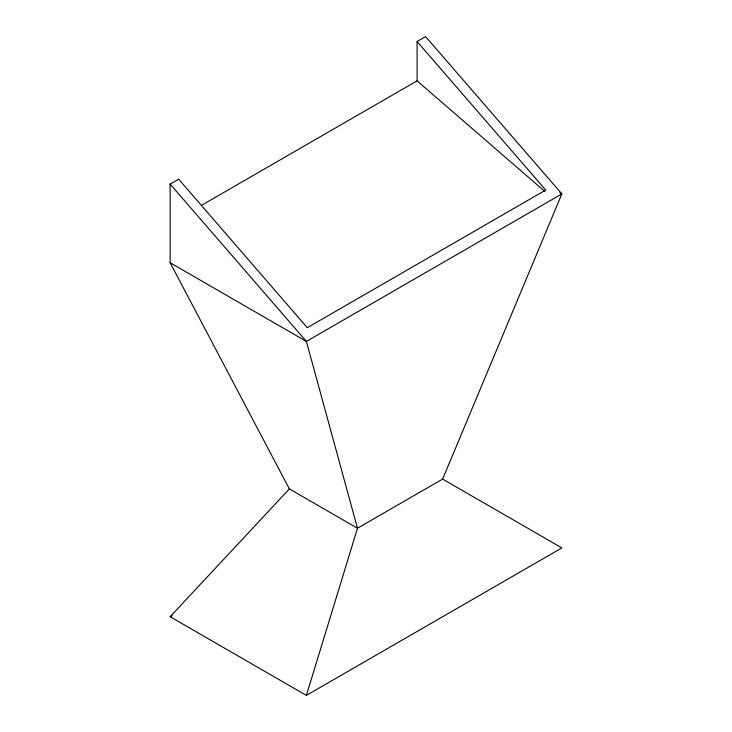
<?xml version="1.0" encoding="UTF-8"?>
<svg xmlns="http://www.w3.org/2000/svg" width="732" height="732" viewBox="0 0 732 732"><rect width="100%" height="100%" fill="white"/><g stroke="black" fill="none" stroke-linecap="round" stroke-linejoin="round"><path stroke-width="1.1" d="M289.36 488.912L170.144 616.737L306.388 695.4L357.481 528.239L306.388 341.414L170.144 184.089L178.663 179.175L307.294 327.707L545.724 190.046L417.094 41.514L425.612 36.6L561.856 193.925L442.64 479.076L357.481 528.239L289.36 488.912L170.144 262.751L170.144 184.089M201.41 205.372L417.094 80.849L417.094 41.514M170.144 616.737L172.121 615.594M306.388 695.4L561.856 547.911L442.393 478.938M559.879 192.781L561.856 193.925L306.388 341.414L170.144 262.751M417.094 80.849L544.864 191.5"/></g></svg>
